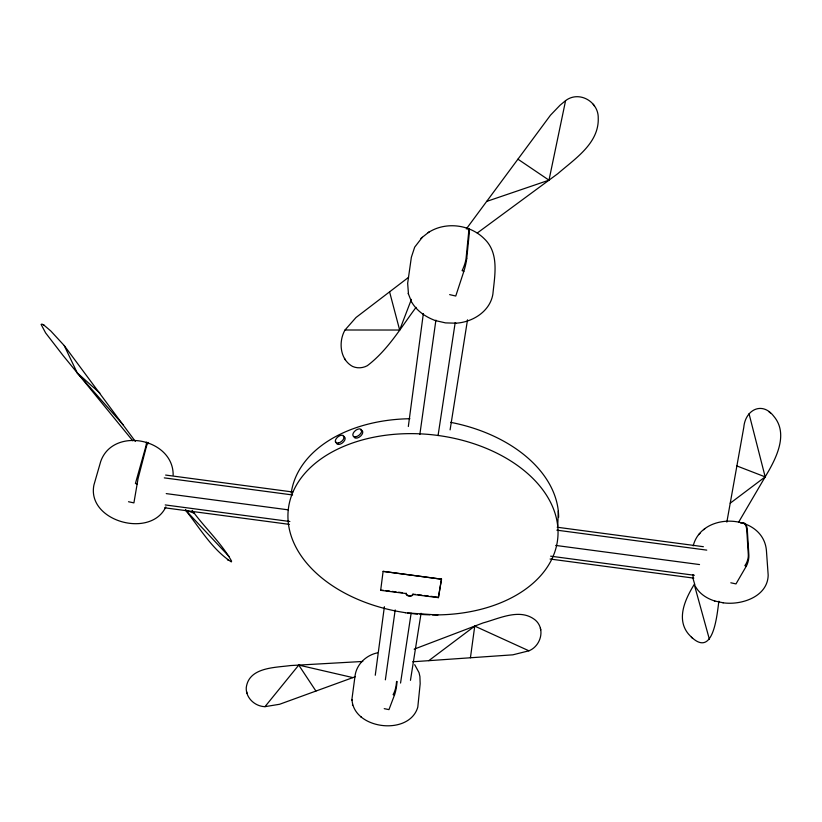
<?xml version="1.0" encoding="UTF-8"?>
<svg xmlns="http://www.w3.org/2000/svg" width="822" height="822" viewBox="0 0 822 822"><rect width="100%" height="100%" fill="white"/><g stroke="black" fill="none" stroke-linecap="round" stroke-linejoin="round"><path stroke-width="1.23" d="M557.737 526.039L558.302 511.048M414.678 664.659L419.025 672.622L419.919 676.557L420.165 683.791L417.802 707.084C409.335 736.543 352.587 729.33 351.98 698.823L355.083 675.612C356.656 664.145 366.304 655.165 377.411 652.853M441.496 579.181L383.114 571.372L380.668 590.319L406.15 593.556A3.411 2.168 6.4 0 0 409.222 596.125A3.411 2.168 6.4 0 0 412.921 594.419L438.393 597.656L441.496 579.181L383.114 571.372M438.393 597.656L441.537 578.811M466.762 258.344L469.157 234.342A25.626 2.661 -76.9 0 0 467.995 229.102M412.921 594.419L415.5 594.368M406.15 593.556L406.202 593.186A3.411 2.168 6.4 0 0 409.264 595.755A3.411 2.168 6.4 0 0 412.963 594.039M396.584 681.407L396.163 685.096A7.11 1.572 -73.9 0 1 393.111 694.611L394.447 695.124M397.098 681.51L396.687 685.199A7.09 0.843 -78.5 0 1 394.529 694.919M380.668 590.319L383.268 590.268M375.264 675.242L384.377 606.708M408.329 426.495L423.351 313.542M470.431 657.775L474.746 626.097L528.926 650.808C540.804 646.071 545.541 629.118 535.471 620.209C520.254 607.705 499.488 618.504 483.141 622.901L414.154 649.164M385.364 679.835L395.187 609.924M419.837 434.519L435.907 320.118M400.55 683.051L411.134 613.243M438.064 435.557L455.193 322.604M410.455 680.339L421.07 613.294M450.096 429.875L467.513 319.83M726.843 522.114L743.807 427.255C745.266 409.849 762.22 400.961 773.841 416.333C787.568 432.557 777.92 454.504 768.95 470.441L738.731 522.011M718.88 601.221C716.702 617.589 712.787 661.248 688.517 634.091C675.869 618.935 685.332 598.878 694.241 584.421L709.417 639.393M486.675 201.421L548.993 180.172L565.587 100.633C579.068 90.369 598.58 101.609 598.241 118.06C599.146 143.377 574.753 158.882 557.85 173.648L477.284 233.006M693.203 545.849C702.029 510.668 763.617 513.76 766.443 550.832L768.18 575.205C767.666 596.875 741.156 605.485 722.99 602.773M165.859 506.897C150.621 539.15 86.505 521.158 93.934 484.97L100.685 461.543C112.902 426.269 173.534 438.342 173.144 475.024M394.529 694.909L388.96 709.622L384.223 708.656M416.066 307.336C400.92 327.618 387.779 350.193 367.28 365.728C362.738 368.143 357.365 368.544 352.617 366.458C339.918 359.574 338.294 341.664 345.014 330.002L399.656 330.033L411.411 299.352M466.3 228.958L550.473 115.203L560.018 105.257L565.587 100.633M345.014 330.002L356.008 317.508L408.544 277.353M422.323 237.281L414.678 247.155L411.36 257.255L407.661 283.292L408.472 294.081M362.779 661.463L290.454 665.563C274.867 667.69 248.789 667.187 246.251 687.706C245.737 697.97 255.026 706.437 264.982 706.663L298.756 665.09L352.885 677.605M698.679 534.639L700.046 533.324M703.735 529.748L704.855 528.669M428.128 232.688C445.226 221.334 469.845 224.272 484.281 238.76C499.56 253.268 494.649 275.76 492.881 294.142C490.056 311.435 472.547 322.255 456.046 323.18M420.895 238.431L429.29 231.753M428.776 660.672L474.746 626.097M730.224 503.198L765.179 476.883L749.037 413.723M355.238 676.753L279.603 704.269L264.982 706.663M528.926 650.808L512.866 654.826L412.685 661.782M455.871 323.19L445.514 322.892L435.455 320.59M405.4 612.832L437.89 615M385.816 590.597L389.638 591.08M392.186 591.398L396.009 591.891M398.557 592.21L402.379 592.693M418.049 594.686L421.871 595.179M424.419 595.498L428.241 595.981M430.79 596.31L438.424 597.275M166.229 493.611L288.419 509.866M555.703 545.428L699.532 564.56M165.232 504.934L289.878 521.508M550.637 556.175L694.364 575.277M164.647 507.791L289.313 524.364M550.082 559.022L693.819 578.133M165.623 475.065L292.755 491.998M557.182 527.231L703.385 546.702M164.297 477.88L292.601 494.967M556.843 530.159L706.756 550.124M695.546 586.672C699.656 593.936 707.033 598.601 714.842 601.016M128.509 501.739L133.904 502.889L138.096 478.466L145.669 449.346A22.04 1.028 -77.6 0 1 148.032 443.818M730.82 582.788L735.988 583.908L746.417 565.968A7.85 2.363 -77.7 0 0 748.873 555.127L747.362 530.724A21.875 6.453 -77.6 0 0 743.499 523.141M714.462 600.933L723.185 602.814M449.644 294.625L455.758 296.033L463.947 271.044A9.217 0.976 -76.9 0 0 466.752 258.365M192.163 510.411C204.627 527.714 221.026 542.52 231.588 561.128L231.342 561.909C211.942 549.23 199.736 527.899 185.505 510.051L194.526 513.318M736.892 465.951L765.179 476.883M136.997 484.107L135.425 483.47L145.083 449.223A22.153 1.099 -72.5 0 0 146.08 442.585M746.263 566.235L744.876 565.628A7.881 3.072 -72 0 0 748.318 554.994L746.808 530.601A21.978 8.405 -71.9 0 0 740.673 523.049M435.249 320.539C425.981 317.066 417.34 311.374 412.089 302.794M463.824 271.414L462.108 270.613A9.258 1.716 -71 0 0 466.095 258.19L468.489 234.188A25.739 4.675 -71 0 0 466.875 228.218M361.423 717.246L360.591 716.609M43.556 324.916L44.388 325.481M517.932 159.18L548.993 180.172M227.375 559.648L228.249 560.306M768.981 411.801L770.44 412.952M132.774 440.777L63.191 355.669L45.631 332.941L41.1 324.433L41.912 324.074L43.885 325.091L50.707 330.906L64.239 345.579L77.217 372.88L99.873 393.101M691.384 637.204L692.607 638.304M185.505 510.051L228.999 556.412M77.217 372.88L123.218 424.912M64.239 345.579L135.342 441.424M593.196 104.24L594.419 106.028M298.756 665.09L315.925 691.055M344.459 358.423L345.456 360.015M408.195 293.372L411.709 302.239M694.991 585.285L693.223 579.212L693.008 574.619M389.577 291.851L399.656 330.033M540.362 628.275L540.763 629.929M246.61 691.641L246.97 693.193M351.939 699.573L352.022 700.323M352.474 704.711L352.556 705.43M360.807 430.204A5.189 2.949 -38.9 0 1 360.776 435.958A5.189 2.949 -38.9 0 1 353.963 436.801M343.257 436.523A5.158 2.928 -39.3 0 1 343.627 441.784A5.158 2.928 -39.3 0 1 336.784 443.777M336.434 443.089A5.158 2.928 -39.3 0 1 336.383 442.215M291.214 493.077A134.438 90.101 6.2 0 1 409.911 418.727M450.641 422.344A134.438 90.101 6.2 0 1 558.641 517.315M405.215 612.657A135.496 89.968 6.2 0 1 310.695 467.317A135.496 89.968 6.2 0 1 539.828 486.059A135.496 89.968 6.2 0 1 432.413 614.887M429.947 614.835A135.496 89.968 6.2 0 1 420.001 614.332M417.514 614.126A135.496 89.968 6.2 0 1 407.64 613.007M355.813 436.77A5.189 2.949 -38.9 0 0 361.618 430.225A5.189 2.949 -38.9 0 0 354.333 431.581A5.189 2.949 -38.9 0 0 355.813 436.77M338.222 443.068A5.168 2.918 -39.3 0 0 344.017 436.554A5.168 2.918 -39.3 0 0 336.825 437.879A5.168 2.918 -39.3 0 0 338.222 443.068"/></g></svg>
